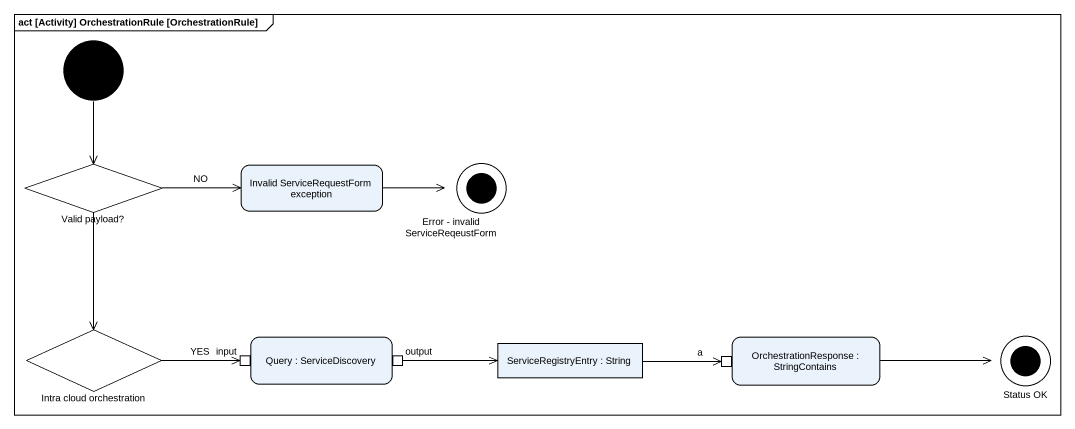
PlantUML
@startuml
mainframe act [Activity] OrchestrationRule [OrchestrationRule]
hide empty description
state "Valid payload?" as Valid_payload <<choice>>
state "Invalid ServiceRequestForm exception" as Invalid_ServiceRequestForm
state "Error - invalid ServiceReqeustForm" as Error_invalid <<end>> #FF0000
state "Intra cloud orchestration" as Intra_cloud_orchestration <<choice>>
state "Query : ServiceDiscovery" as Query {
  state input <<inputPin>>
  state output <<outputPin>>
}
state "ServiceRegistryEntry : String" as ServiceRegistryEntry <<object>>
state "OrchestrationResponse : StringContains" as OrchestrationResponse {
  state a <<inputPin>>
}
state "Status OK" as Status_OK <<end>> #66FF66
[*] --> Valid_payload
Valid_payload -right-> Invalid_ServiceRequestForm : NO
Valid_payload --> Intra_cloud_orchestration
Invalid_ServiceRequestForm -right-> Error_invalid
Intra_cloud_orchestration -right-> input : YES
output -right-> ServiceRegistryEntry
ServiceRegistryEntry -right-> a
OrchestrationResponse -right-> Status_OK
@enduml
